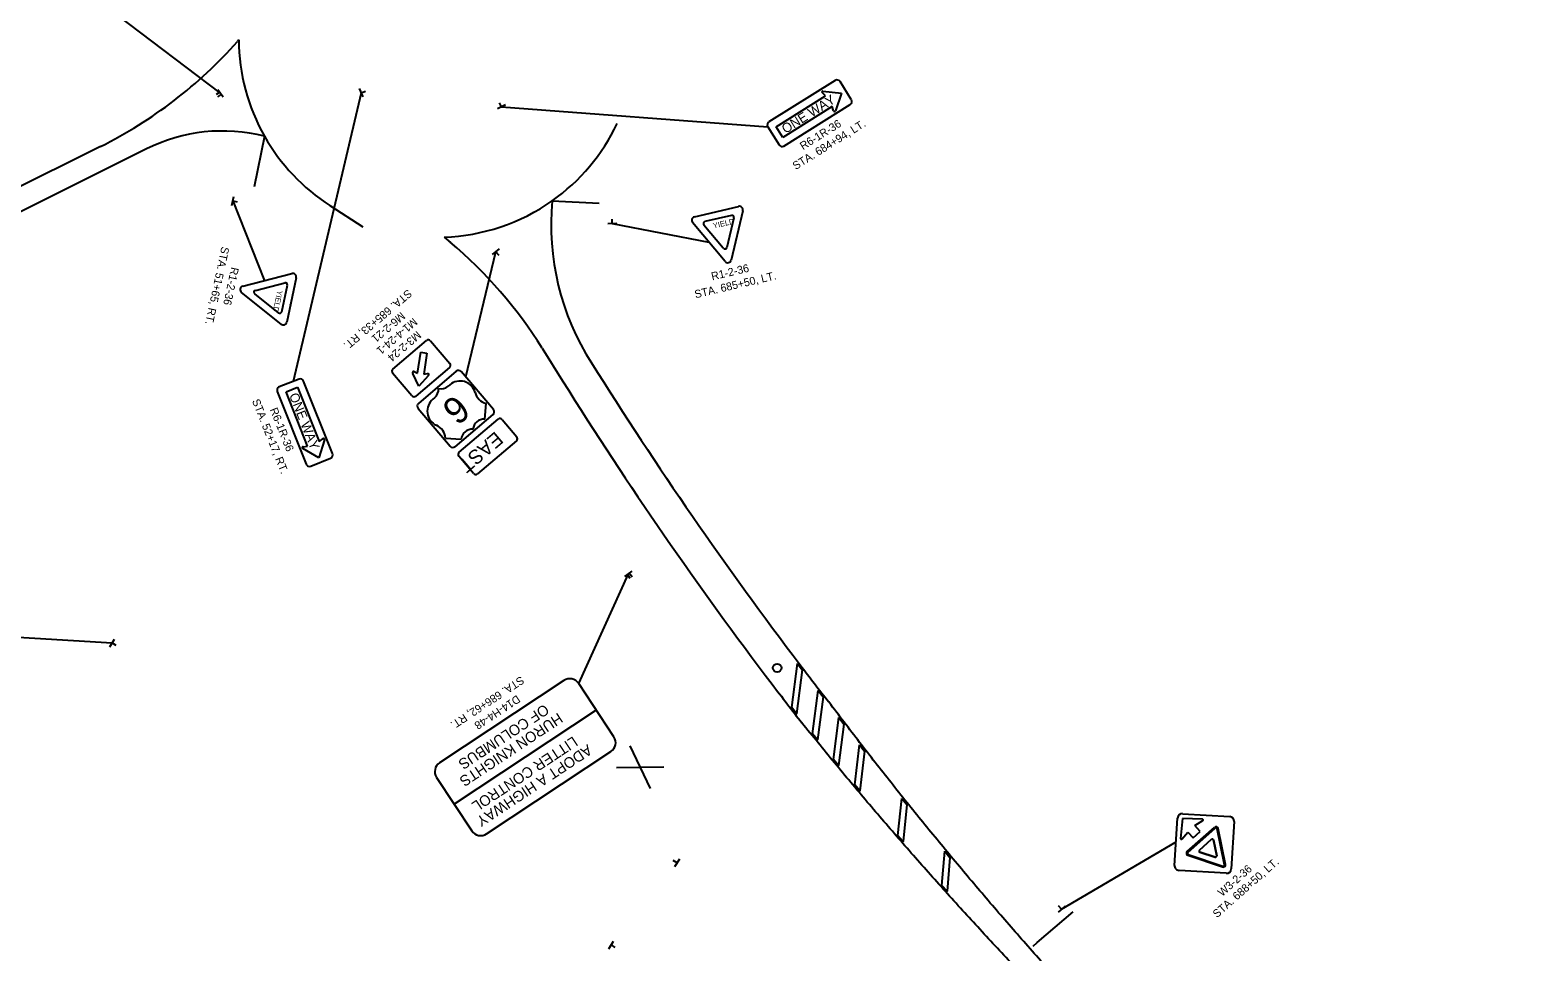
# Model space of a CAD drawing. Extents: x 138941 to 142028, y 334852 to 336890.
# Drawn here: x 141302 to 141832, y 335268 to 335592 of the extents above; entities that cross this region are included whole.
import ezdxf

# ---------------------------------------------------------------- set-up
doc = ezdxf.new("R2010")
doc.units = 0
for name, color, linetype in [('_CIVIL_CONSTRUCTION', 7, 'Continuous'), ('LT_P_Control_Center', 7, 'Continuous'), ('LT_P_PullBox', 7, 'Continuous'), ('PM_P_Channelizing_Line', 7, 'Continuous'), ('PM_P_Chevron_Line', 7, 'Continuous'), ('PM_P_CL_Pass_Proh_Rt', 7, 'Continuous'), ('PM_P_Lane_Line', 7, 'Continuous'), ('PM_P_Yield_Line', 7, 'Continuous'), ('SC_Scratch1', 7, 'Continuous'), ('SC_Scratch2', 7, 'Continuous')]:
    doc.layers.add(name, color=color, linetype=linetype)

msp = doc.modelspace()

# ---------------------------------------------------------------- linework, layer by layer
at = {"layer": '_CIVIL_CONSTRUCTION'}
for p, q in [((141375.03, 335588.67), (141374.56, 335588.15)), ((141326.38, 335551.17), (141293.18, 335534.57)), ((141342.51, 335550.29), (141296.76, 335527.42)), ((141447.32, 335519.28), (141449.61, 335517.35)), ((141481.88, 335480.11), (141489.06, 335468.64))]:
    msp.add_line(p, q, dxfattribs=at)
for centre, radius, start, end in [((141254.84, 335694.28), 160, 296.5619, 318.4429), ((141445.03, 335589.24), 70, 180.4675, 209.5012), ((141369.34, 335496.62), 60, 75.7485, 116.5619), ((141445.03, 335589.24), 70, 271.8754, 305.2191), ((141575, 335523.6), 90, 174.6073, 212.6701), ((141346.28, 335395.2), 160, 32.0543, 49.8508), ((142707.83, 336231.82), 1426, 212.05426, 217.24733), ((142707.83, 336231.82), 1438, 212.05426, 217.22671)]:
    msp.add_arc(centre, radius, start, end, dxfattribs=at)
at = {"layer": 'LT_P_Control_Center'}
msp.add_line((141407.12, 335530.4), (141418.71, 335522.93), dxfattribs=at)
for start, end in [(305.2191, 334.5881), (209.5012, 237.2053)]:
    msp.add_arc((141445.03, 335589.24), 70, start, end, dxfattribs=at)
at = {"layer": 'LT_P_PullBox'}
for p, q in [((141384.11, 335554.77), (141380.51, 335536.95)), ((141485.4, 335532.06), (141501.94, 335531.18))]:
    msp.add_line(p, q, dxfattribs=at)
at = {"layer": 'PM_P_Channelizing_Line'}
for p, q in [((141368.36, 335570.33), (141367.05, 335569.41)), ((141368.91, 335569.55), (141367.6, 335568.63)), ((141367.71, 335571.25), (141369.55, 335568.63)), ((141368.63, 335569.94), (141368.63, 335569.94)), ((141368.63, 335569.94), (141368.63, 335569.94)), ((141418.8, 335568.59), (141417.55, 335571.54)), ((141418.17, 335570.07), (141419.65, 335570.69)), ((141581.67, 335568.99), (141580.47, 335570.13)), ((141580.73, 335570.67), (141587.31, 335569.94)), ((141587.31, 335569.94), (141585.09, 335563.71)), ((141468.95, 335565.86), (141466.12, 335564.36)), ((141467.54, 335565.11), (141466.79, 335566.52)), ((141564.25, 335558.08), (141581.67, 335568.99)), ((141583.99, 335565.28), (141566.57, 335554.37)), ((141584.49, 335563.71), (141583.99, 335565.28)), ((141566.57, 335554.37), (141564.25, 335558.08)), ((141372.62, 335530.44), (141373.25, 335533.58)), ((141372.94, 335532.01), (141374.51, 335531.69)), ((141535.49, 335526.4), (141551.02, 335530.06)), ((141548.47, 335526.89), (141539.19, 335524.7)), ((141544.82, 335528.6), (141544.8, 335528.59)), ((141508.13, 335524.1), (141504.94, 335523.92)), ((141506.54, 335524.01), (141506.45, 335525.61)), ((141546.25, 335510.68), (141534.82, 335524.38)), ((141535.69, 335526.44), (141535.69, 335526.44)), ((141545.63, 335515.33), (141538.79, 335523.52)), ((141464.36, 335513.12), (141466.83, 335515.15)), ((141465.6, 335514.13), (141466.61, 335512.9)), ((141376.46, 335501.95), (141393.72, 335506.43)), ((141380.93, 335500.52), (141391.25, 335503.2)), ((141390.16, 335493.01), (141392.15, 335502.34)), ((141395.26, 335504.96), (141391.94, 335489.35)), ((141395.21, 335504.75), (141395.22, 335504.75)), ((141393.27, 335495.58), (141393.26, 335495.6)), ((141429.32, 335472.83), (141441.13, 335482.86)), ((141442.54, 335482.75), (141449.34, 335474.75)), ((141437.99, 335471.32), (141439.08, 335478.71)), ((141439.08, 335478.71), (141441.25, 335478.4)), ((141441.25, 335478.4), (141440.16, 335471)), ((141436.01, 335463.42), (141429.21, 335471.42)), ((141438.44, 335466.83), (141436.27, 335471.28)), ((141436.78, 335471.9), (141437.99, 335471.32)), ((141449.23, 335473.34), (141437.42, 335463.3)), ((141441.85, 335470.51), (141438.44, 335466.83)), ((141440.16, 335471), (141441.48, 335471.21)), ((141441.85, 335470.51), (141441.85, 335470.51)), ((141391.67, 335464.77), (141395.73, 335466.39)), ((141399.29, 335445.68), (141391.67, 335464.77)), ((141395.73, 335466.39), (141403.35, 335447.3)), ((141449.35, 335467.26), (141448.75, 335466.76)), ((141443.99, 335462.71), (141443.4, 335462.2)), ((141461.67, 335455.18), (141462.12, 335460.69)), ((141452.62, 335443.53), (141466.34, 335455.19)), ((141467.74, 335455.07), (141472.93, 335448.98)), ((141405.17, 335447.93), (141403.27, 335441.58)), ((141403.35, 335447.3), (141404.68, 335448.28)), ((141447.83, 335448.54), (141453.34, 335448.1)), ((141472.81, 335447.57), (141459.1, 335435.91)), ((141403.27, 335441.58), (141397.54, 335444.89)), ((141397.65, 335445.47), (141399.29, 335445.68)), ((141457.69, 335436.03), (141452.51, 335442.12)), ((141510.93, 335399.83), (141513.55, 335401.65)), ((141511.85, 335400.47), (141512.76, 335399.15)), ((141512.24, 335400.74), (141512.24, 335400.74)), ((141512.24, 335400.74), (141512.24, 335400.74)), ((141512.63, 335401.01), (141513.55, 335399.7)), ((141500.93, 335352.73), (141450.89, 335319.63)), ((141707.32, 335314.54), (141706.67, 335307.5)), ((141714.38, 335314.31), (141707.32, 335314.54)), ((141707.04, 335307.34), (141709.24, 335309.84)), ((141708.96, 335302.93), (141718.63, 335311.47)), ((141709.19, 335302.68), (141718.86, 335311.21)), ((141709.24, 335309.84), (141711.03, 335307.82)), ((141711.03, 335307.82), (141713.53, 335310.02)), ((141711.65, 335312.16), (141714.49, 335313.92)), ((141713.53, 335310.02), (141711.65, 335312.16)), ((141722.11, 335298.34), (141719.55, 335310.98)), ((141722.45, 335298.41), (141719.89, 335311.05)), ((141713.27, 335303.5), (141717.54, 335307.27)), ((141719.36, 335301.45), (141718.22, 335307.04)), ((141709.22, 335301.63), (141721.45, 335297.53)), ((141709.33, 335301.96), (141721.56, 335297.85)), ((141713.41, 335302.79), (141718.81, 335300.97)), ((141665.97, 335283.69), (141663.54, 335281.6)), ((141664.76, 335282.65), (141663.71, 335283.86))]:
    msp.add_line(p, q, dxfattribs=at)
for points in [[(141585.01, 335574.4), (141561.7, 335559.8)], [(141590.71, 335567.65), (141586.73, 335574)], [(141567, 335551.33), (141590.31, 335565.92)], [(141561.3, 335558.08), (141565.28, 335551.72)], [(141552.52, 335528.56), (141548.42, 335511.2)], [(141549.35, 335526.01), (141546.9, 335515.63)], [(141389.94, 335488.63), (141375.99, 335499.76)], [(141388.99, 335492.59), (141380.65, 335499.24)], [(141396.26, 335469.3), (141389.29, 335466.52)], [(141408.07, 335443.06), (141397.88, 335468.6)], [(141451.62, 335472.07), (141438.29, 335460.73)], [(141464.72, 335458.59), (141453.38, 335471.92)], [(141388.59, 335464.89), (141398.79, 335439.35)], [(141438.15, 335458.97), (141449.48, 335445.64)], [(141451.24, 335445.49), (141464.57, 335456.83)], [(141400.41, 335438.65), (141407.38, 335441.43)], [(141489.52, 335363.17), (141445.74, 335334.21)], [(141489.52, 335363.17), (141445.74, 335334.21)], [(141507.13, 335343.35), (141494.72, 335362.12)], [(141507.13, 335343.35), (141494.72, 335362.12)], [(141462.29, 335309.19), (141506.08, 335338.15)], [(141462.29, 335309.19), (141506.08, 335338.15)], [(141444.68, 335329.01), (141457.09, 335310.25)], [(141444.68, 335329.01), (141457.09, 335310.25)], [(141704.54, 335298.1), (141705.58, 335314.73)], [(141707.34, 335316.29), (141723.98, 335315.26)], [(141718.86, 335311.21), (141709.19, 335302.68)], [(141722.11, 335298.34), (141719.55, 335310.98)], [(141725.54, 335313.49), (141724.5, 335296.86)], [(141713.27, 335303.5), (141717.54, 335307.27)], [(141718.22, 335307.04), (141719.36, 335301.45)], [(141709.33, 335301.96), (141721.56, 335297.85)], [(141718.81, 335300.97), (141713.41, 335302.79)], [(141722.74, 335295.3), (141706.1, 335296.33)]]:
    msp.add_lwpolyline(points, dxfattribs=at)
msp.add_circle((141564.61, 335367.58), 1.5, dxfattribs=at)
for centre, radius, start, end in [((141580.69, 335570.36), 0.314, 83.7122, 226.2716), ((141585.67, 335573.34), 1.25, 32.0543, 122.0543), ((141589.65, 335566.98), 1.25, 302.0543, 32.0543), ((141562.36, 335558.74), 1.25, 122.0543, 212.0543), ((141584.79, 335563.81), 0.314, 197.811, 340.4268), ((141566.34, 335552.39), 1.25, 212.0543, 302.0543), ((141548.64, 335526.18), 0.733, 346.7218, 103.2869), ((141551.3, 335528.85), 1.25, 346.7218, 103.2869), ((141535.78, 335525.18), 1.25, 103.2869, 219.852), ((141539.36, 335523.99), 0.733, 103.2869, 219.852), ((141546.19, 335515.8), 0.733, 219.852, 346.7218), ((141547.21, 335511.49), 1.25, 219.852, 346.7218), ((141394.04, 335505.22), 1.25, 347.9803, 104.5453), ((141376.77, 335500.74), 1.25, 104.5453, 231.4152), ((141381.11, 335499.81), 0.733, 104.5453, 231.4152), ((141391.43, 335502.49), 0.733, 347.9803, 104.5453), ((141389.44, 335493.16), 0.733, 231.4152, 347.9803), ((141390.72, 335489.61), 1.25, 231.4152, 347.9803), ((141441.78, 335482.1), 1, 40.3608, 130.3608), ((141448.58, 335474.1), 1, 310.3608, 40.3608), ((141396.72, 335468.13), 1.25, 21.7551, 111.7551), ((141429.97, 335472.06), 1, 130.3608, 220.3608), ((141436.6, 335471.53), 0.417, 64.4149, 216.6291), ((141441.55, 335470.8), 0.417, 317.0307, 98.8241), ((141452.94, 335463.14), 5.47, 15.1927, 130.9991), ((141452.43, 335471.11), 1.25, 40.3608, 130.3608), ((141389.75, 335465.36), 1.25, 111.7551, 201.7551), ((141436.77, 335464.06), 1, 220.3608, 310.3608), ((141441.46, 335465.69), 3.91, 310.3608, 3.4909), ((141446.22, 335469.73), 3.91, 257.2307, 310.3608), ((141463.5, 335465.98), 5.47, 194.9079, 255.3617), ((141439.1, 335459.78), 1.25, 130.3608, 220.3608), ((141446.89, 335458), 5.47, 129.7226, 245.5289), ((141463.77, 335457.78), 1.25, 310.3608, 40.3608), ((141442.38, 335448.03), 5.47, 5.3599, 65.8137), ((141461.39, 335451.28), 3.91, 85.9338, 174.7878), ((141466.98, 335454.43), 1, 40.3608, 130.3608), ((141404.87, 335448.02), 0.314, 343.4131, 125.9725), ((141457.23, 335447.74), 3.91, 85.9338, 174.7878), ((141472.16, 335448.33), 1, 310.3608, 40.3608), ((141397.7, 335445.16), 0.314, 97.5119, 240.1276), ((141406.91, 335442.59), 1.25, 291.7551, 21.7551), ((141450.43, 335446.45), 1.25, 220.3608, 310.3608), ((141453.27, 335442.77), 1, 130.3608, 220.3608), ((141399.95, 335439.81), 1.25, 201.7551, 291.7551), ((141458.45, 335436.67), 1, 220.3608, 310.3608), ((141491.59, 335360.05), 3.75, 33.487, 123.487), ((141491.59, 335360.05), 3.75, 33.487, 123.487), ((141504.01, 335341.28), 3.75, 303.487, 33.487), ((141504.01, 335341.28), 3.75, 303.487, 33.487), ((141447.81, 335331.08), 3.75, 123.487, 213.487), ((141447.81, 335331.08), 3.75, 123.487, 213.487), ((141707.24, 335314.63), 1.67, 86.4443, 176.4443), ((141723.87, 335313.6), 1.67, 356.4443, 86.4443), ((141460.22, 335312.32), 3.75, 213.487, 303.487), ((141460.22, 335312.32), 3.75, 213.487, 303.487), ((141714.37, 335314.1), 0.211, 301.8692, 88.1551), ((141719.14, 335310.9), 0.767, 11.4443, 131.4443), ((141719.14, 335310.9), 0.422, 11.4443, 131.4443), ((141719.14, 335310.9), 0.422, 11.4443, 131.4443), ((141706.88, 335307.48), 0.211, 174.7334, 318.6194), ((141717.82, 335306.96), 0.417, 11.4443, 131.4443), ((141717.82, 335306.96), 0.417, 11.4443, 131.4443), ((141709.47, 335302.36), 0.767, 131.4443, 251.4443), ((141709.47, 335302.36), 0.422, 131.4443, 251.4443), ((141709.47, 335302.36), 0.422, 131.4443, 251.4443), ((141713.54, 335303.18), 0.417, 131.4443, 251.4443), ((141713.54, 335303.18), 0.417, 131.4443, 251.4443), ((141718.95, 335301.37), 0.417, 251.4443, 11.4443), ((141718.95, 335301.37), 0.417, 251.4443, 11.4443), ((141706.21, 335297.99), 1.67, 176.4443, 266.4443), ((141721.7, 335298.25), 0.767, 251.4443, 11.4443), ((141721.7, 335298.25), 0.422, 251.4443, 11.4443), ((141721.7, 335298.25), 0.422, 251.4443, 11.4443), ((141722.84, 335296.96), 1.67, 266.4443, 356.4443)]:
    msp.add_arc(centre, radius, start, end, dxfattribs=at)
at = {"layer": 'PM_P_Chevron_Line'}
msp.add_lwpolyline([(141654.75, 335269.68), (141656.19, 335270.91), (141668.81, 335281.71)], dxfattribs=at)
at = {"layer": 'PM_P_CL_Pass_Proh_Rt'}
for p, q in [((141329.59, 335375.07), (141331.28, 335377.78)), ((141330.43, 335376.42), (141331.79, 335375.57)), ((141475.82, 335346.21), (141475.82, 335346.21)), ((141519.95, 335325.15), (141512.84, 335340.2)), ((141508.07, 335332.57), (141524.71, 335332.79)), ((141529.36, 335298.96), (141528, 335299.81)), ((141530.21, 335300.32), (141528.51, 335297.6)), ((141505.3, 335268.7), (141506.95, 335271.43)), ((141506.13, 335270.07), (141507.49, 335269.24))]:
    msp.add_line(p, q, dxfattribs=at)
at = {"layer": 'PM_P_Lane_Line'}
msp.add_line((141280.27, 335379.45), (141330.43, 335376.42), dxfattribs=at)
at = {"layer": 'PM_P_Yield_Line'}
for p, q in [((141368.63, 335569.94), (141332.37, 335597.42)), ((141418.17, 335570.07), (141394.17, 335468.46)), ((141467.54, 335565.11), (141561.3, 335558.08)), ((141372.94, 335532.01), (141384.07, 335503.92)), ((141506.54, 335524.01), (141540.57, 335517.49)), ((141454.97, 335470.06), (141465.6, 335514.13)), ((141494.72, 335362.12), (141512.24, 335400.74)), ((141664.76, 335282.65), (141705.06, 335306.42))]:
    msp.add_line(p, q, dxfattribs=at)
at = {"layer": 'SC_Scratch1'}
for radius, start in [(1426, 217.24733), (1438, 217.22671)]:
    msp.add_arc((142707.83, 336231.82), radius, start, 217.91165, dxfattribs=at)
for points in [[(141832.44, 335098.55), (141827.76, 335102.32), (141818.42, 335109.84), (141804.58, 335121.35), (141790.89, 335133.02), (141777.34, 335144.86), (141763.95, 335156.87), (141750.72, 335169.04), (141737.64, 335181.38), (141724.72, 335193.87), (141711.96, 335206.53), (141699.36, 335219.34), (141686.93, 335232.3), (141674.66, 335245.42), (141662.56, 335258.69), (141650.64, 335272.11), (141638.88, 335285.67), (141627.3, 335299.38), (141615.89, 335313.23), (141604.67, 335327.22), (141593.61, 335341.33), (141586.39, 335350.86), (141582.78, 335355.62)], [(141832.44, 335098.55), (141827.64, 335102.16), (141818.04, 335109.37), (141803.82, 335120.42), (141789.73, 335131.64), (141775.78, 335143.04), (141761.97, 335154.62), (141748.31, 335166.37), (141734.79, 335178.29), (141721.41, 335190.39), (141708.19, 335202.65), (141695.12, 335215.09), (141682.21, 335227.69), (141669.45, 335240.45), (141656.85, 335253.38), (141644.42, 335266.46), (141632.14, 335279.71), (141620.03, 335293.11), (141608.09, 335306.66), (141596.32, 335320.37), (141584.7, 335334.22), (141577.11, 335343.57), (141573.31, 335348.25)]]:
    msp.add_open_spline(points, degree=3, dxfattribs=at)
at = {"layer": 'SC_Scratch2'}
for points in [[(141571.74, 335369.15), (141573.46, 335366.89), (141571.45, 335351.46), (141569.73, 335353.69)], [(141579.04, 335359.62), (141580.77, 335357.39), (141578.81, 335342.34), (141577.06, 335344.42)], [(141586.34, 335350.1), (141588.07, 335347.83), (141586.17, 335333.3), (141584.43, 335335.41)], [(141593.63, 335340.57), (141595.38, 335338.31), (141593.69, 335324.3), (141591.93, 335326.4)], [(141608.48, 335321.69), (141610.26, 335319.47), (141608.92, 335306.53), (141607.12, 335308.6)], [(141623.63, 335303.07), (141625.45, 335300.88), (141624.43, 335289.01), (141622.59, 335291.05)]]:
    msp.add_lwpolyline(points, close=True, dxfattribs=at)

# ---------------------------------------------------------------- texts
at = {"layer": 'PM_P_Channelizing_Line'}
for s, height, rotation, p in [('ONE WAY', 3.333, 32.0543, (141567.52, 335555.58)), ('YIELD', 1.925, 13.2869, (141542.25, 335522.25)), ('YIELD', 1.925, 257.9803, (141388.63, 335500.62)), ('ONE WAY', 3.333, 291.7551, (141392.69, 335463.62)), ('6', 9.38, 220.3608, (141451.28, 335464.29)), ('EAST', 5, 220.3608, (141465.39, 335451.11))]:
    msp.add_text(s, height=height, rotation=rotation, dxfattribs=at).set_placement(p)
at = {"layer": 'PM_P_CL_Pass_Proh_Rt'}
for s, p in [('OF COLUMBUS', (141482.68, 335355.04)), ('HURON KNIGHTS', (141487.49, 335351.96)), ('LITTER CONTROL', (141492.75, 335343.71)), ('ADOPT A HIGHWAY', (141497.83, 335340.81))]:
    msp.add_text(s, height=3.75, rotation=213.487, dxfattribs=at).set_placement(p)
at = {"layer": 'PM_P_Yield_Line'}
for s, rotation, p in [('STA. 684+94, LT.', 32.0543, (141571.13, 335542.84)), ('R6-1R-36', 32.0543, (141573.71, 335549.83)), ('STA. 51+65, RT.', 257.9803, (141368.99, 335516.08)), ('R1-2-36', 257.9803, (141372.36, 335508.86)), ('STA. 685+50, LT.', 13.2869, (141535.87, 335497.7)), ('R1-2-36', 13.2869, (141541.75, 335504.02)), ('STA. 685+33, RT.', 220.3608, (141434.55, 335501.05)), ('M6-2-21', 220.3608, (141432.14, 335493.07)), ('M1-4-24-1', 220.3608, (141436.45, 335490.99)), ('M3-2-24', 220.3608, (141437.78, 335486.38)), ('STA. 52+17, RT.', 291.7551, (141379.64, 335461.63)), ('R6-1R-36', 291.7551, (141385.92, 335458.56)), ('STA. 686+62, RT.', 213.487, (141474.35, 335364.85)), ('D14-H4-48', 213.487, (141472.95, 335358.18)), ('STA. 688+50, LT.', 41.4443, (141719.46, 335279.46)), ('W3-2-36', 41.4443, (141721.28, 335286.96))]:
    msp.add_text(s, height=2.8, rotation=rotation, dxfattribs=at).set_placement(p)

doc.saveas('drawing.dxf')
